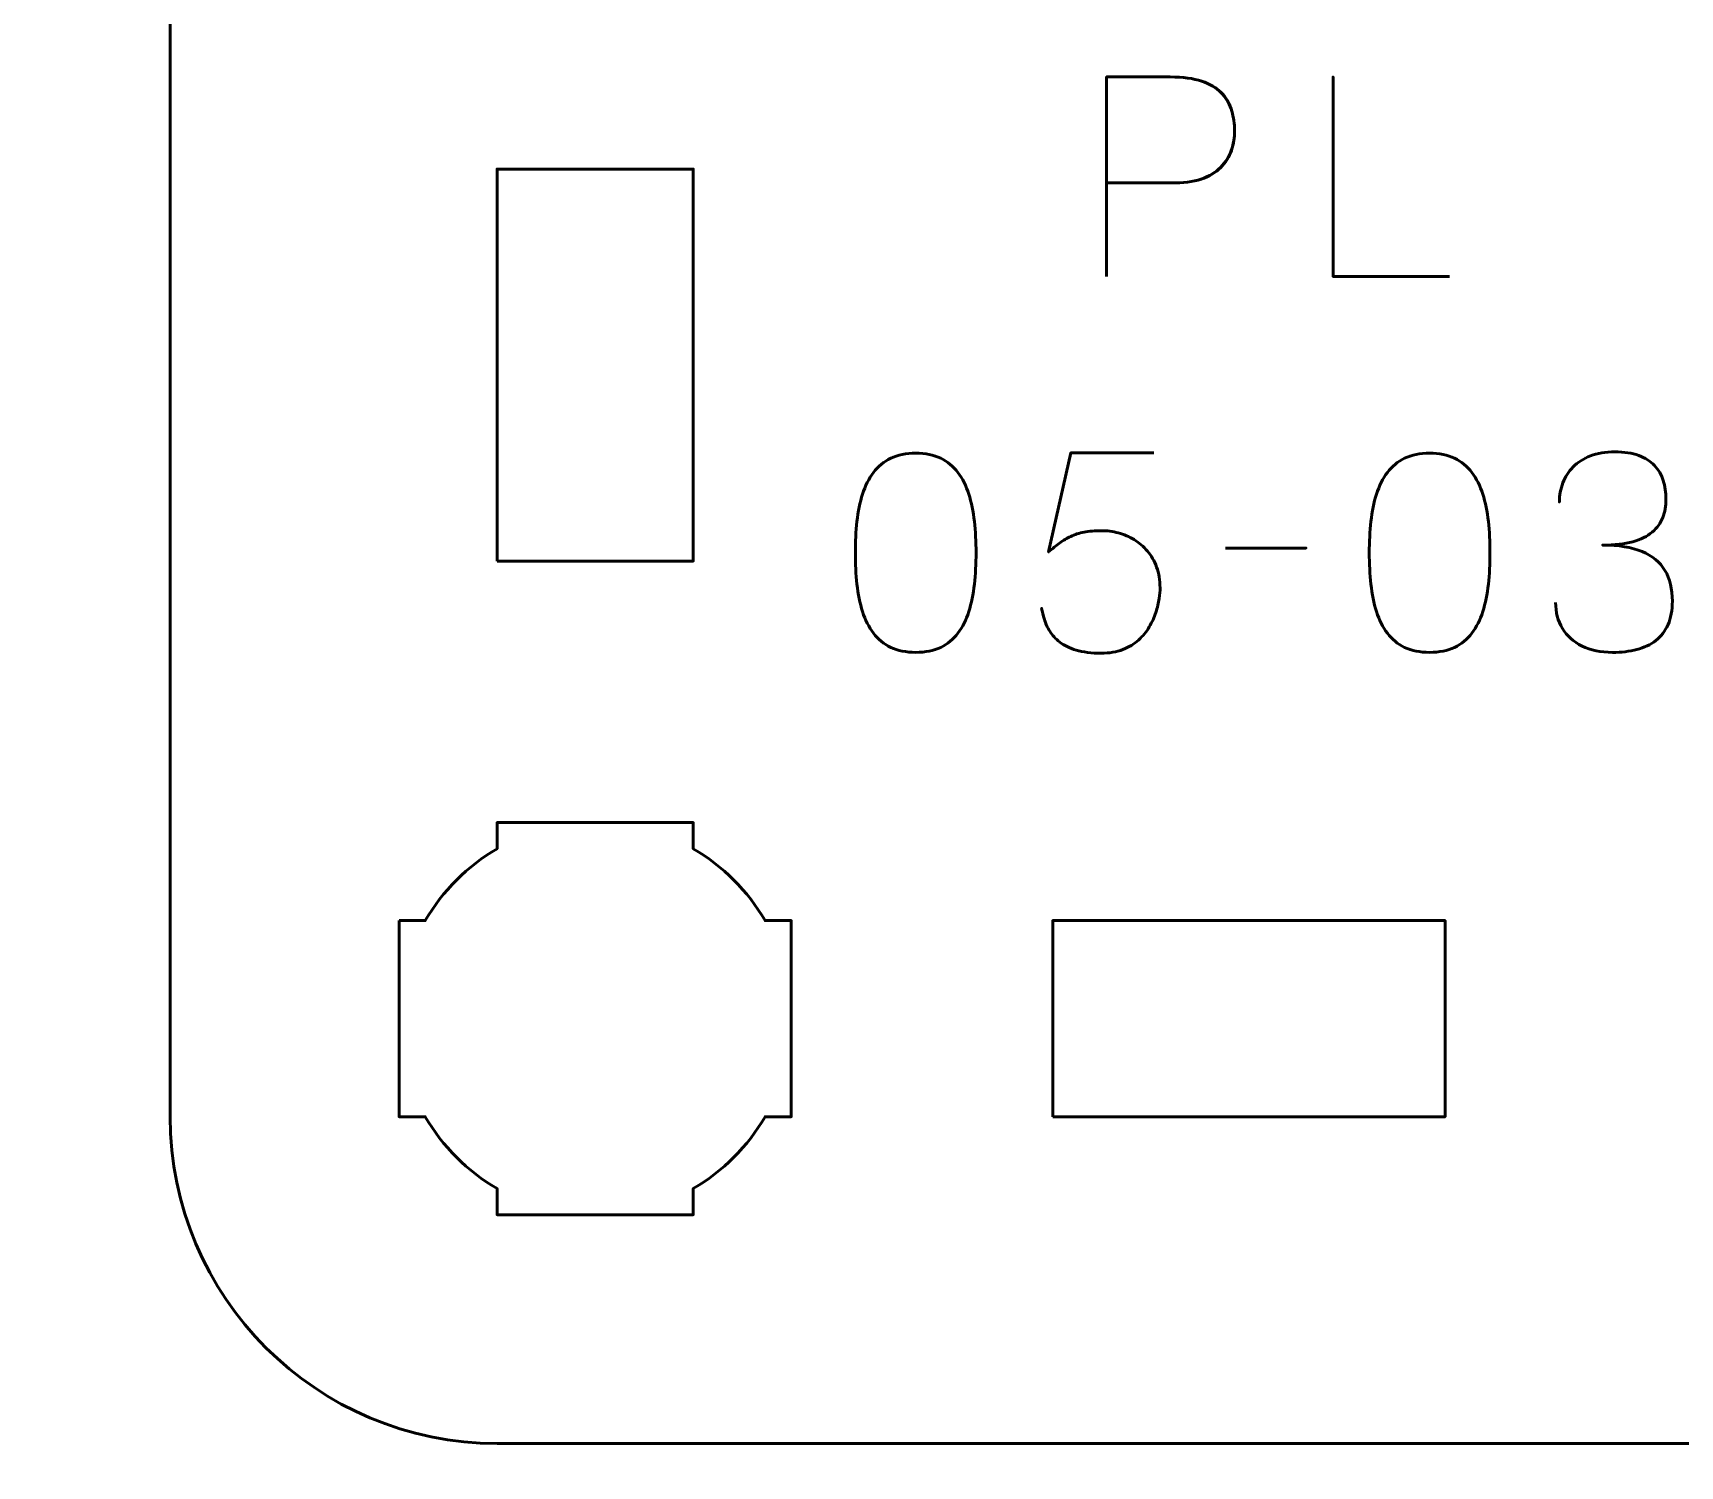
# Model space of a CAD drawing. Header units: centimetres. Extents: x -21 to 0, y -29.7 to 0.
# Drawn here: x -10.56 to -8.041, y -28.435 to -26.242 of the extents above; entities that cross this region are included whole.
import ezdxf

# ---------------------------------------------------------------- set-up
doc = ezdxf.new("R2010")
doc.units = ezdxf.units.CM
doc.header["$MEASUREMENT"] = 0
doc.layers.add('Layer 1', color=7, linetype='Continuous')

msp = doc.modelspace()

# ---------------------------------------------------------------- linework, layer by layer
at = {"layer": 'Layer 1', "lineweight": 53}
for points in [[(-9.85, -27.05003), (-9.55, -27.05003), (-9.55, -26.45003), (-9.85, -26.45003), (-9.85, -27.05003)], [(-9, -27.90003), (-8.4, -27.90003), (-8.4, -27.60003), (-9, -27.60003), (-9, -27.90003)]]:
    msp.add_lwpolyline(points, close=True, dxfattribs=at)
at = {"layer": 'Layer 1', "color": 1, "lineweight": 53}
msp.add_open_spline([(-21.00003, -29.19995), (-21.00003, -29.19995), (-21.00003, -5.29992), (-21.00003, -5.29992), (-21.00003, -5.29992), (-21.00003, -5.21709), (-20.93286, -5.14992), (-20.85003, -5.14992), (-20.85003, -5.14992), (-20.7672, -5.14992), (-20.70003, -5.08275), (-20.70003, -4.99992), (-20.70003, -4.99992), (-20.70003, -4.91709), (-20.7672, -4.84992), (-20.85003, -4.84992), (-20.85003, -4.84992), (-20.93286, -4.84992), (-21.00003, -4.78275), (-21.00003, -4.69992), (-21.00003, -4.69992), (-21.00003, -4.61709), (-20.93286, -4.54992), (-20.85003, -4.54992), (-20.85003, -4.54992), (-20.7672, -4.54992), (-20.70003, -4.48275), (-20.70003, -4.39992), (-20.70003, -4.39992), (-20.70003, -4.31709), (-20.7672, -4.24992), (-20.85003, -4.24992), (-20.85003, -4.24992), (-20.93286, -4.24992), (-21.00003, -4.18275), (-21.00003, -4.09992), (-21.00003, -4.09992), (-21.00003, -4.01709), (-20.93286, -3.94992), (-20.85003, -3.94992), (-20.85003, -3.94992), (-20.7672, -3.94992), (-20.70003, -3.88275), (-20.70003, -3.79992), (-20.70003, -3.79992), (-20.70003, -3.71709), (-20.7672, -3.64992), (-20.85003, -3.64992), (-20.85003, -3.64992), (-20.93286, -3.64992), (-21.00003, -3.58275), (-21.00003, -3.49992), (-21.00003, -3.49992), (-21.00003, -3.41709), (-20.93286, -3.34992), (-20.85003, -3.34992), (-20.85003, -3.34992), (-20.7672, -3.34992), (-20.70003, -3.28275), (-20.70003, -3.19992), (-20.70003, -3.19992), (-20.70003, -3.11709), (-20.7672, -3.04992), (-20.85003, -3.04992), (-20.85003, -3.04992), (-20.93286, -3.04992), (-21.00003, -2.98275), (-21.00003, -2.89992), (-21.00003, -2.89992), (-21.00003, -2.81709), (-20.93286, -2.74992), (-20.85003, -2.74992), (-20.85003, -2.74992), (-20.7672, -2.74992), (-20.70003, -2.68275), (-20.70003, -2.59992), (-20.70003, -2.59992), (-20.70003, -2.51709), (-20.7672, -2.44992), (-20.85003, -2.44992), (-20.85003, -2.44992), (-20.93286, -2.44992), (-21.00003, -2.38275), (-21.00003, -2.29992), (-21.00003, -2.29992), (-21.00003, -2.21709), (-20.93286, -2.14992), (-20.85003, -2.14992), (-20.85003, -2.14992), (-20.7672, -2.14992), (-20.70003, -2.08275), (-20.70003, -1.99992), (-20.70003, -1.99992), (-20.70003, -1.91709), (-20.7672, -1.84992), (-20.85003, -1.84992), (-20.85003, -1.84992), (-20.93286, -1.84992), (-21.00003, -1.78275), (-21.00003, -1.69992), (-21.00003, -1.69992), (-21.00003, -1.61709), (-20.93286, -1.54992), (-20.85003, -1.54992), (-20.85003, -1.54992), (-20.7672, -1.54992), (-20.70003, -1.48275), (-20.70003, -1.39992), (-20.70003, -1.39992), (-20.70003, -1.31709), (-20.7672, -1.24992), (-20.85003, -1.24992), (-20.85003, -1.24992), (-20.93286, -1.24992), (-21.00003, -1.18275), (-21.00003, -1.09992), (-21.00003, -1.09992), (-21.00003, -1.09992), (-21.00003, -0.49992), (-21.00003, -0.49992), (-21.00003, -0.49992), (-21.00003, -0.22295), (-20.77694, 0.00004), (-20.49994, 0.00004), (-20.49994, 0.00004), (-20.49994, 0.00004), (-0.50008, 0.00004), (-0.50008, 0.00004), (-0.50008, 0.00004), (-0.22294, 0.00004), (0.00002, -0.22295), (0.00002, -0.49992), (0.00002, -0.49992), (0.00002, -0.49992), (0.00002, -29.19995), (0.00002, -29.19995), (0.00002, -29.19995), (0.00002, -29.47695), (-0.22294, -29.70004), (-0.50008, -29.70004), (-0.50008, -29.70004), (-0.50008, -29.70004), (-20.49994, -29.70004), (-20.49994, -29.70004), (-20.49994, -29.70004), (-20.77694, -29.70004), (-21.00003, -29.47695), (-21.00003, -29.19995)], degree=3, knots=[0, 0, 0, 0, 0.027027, 0.027027, 0.027027, 0.027027, 0.0540541, 0.0540541, 0.0540541, 0.0540541, 0.0810811, 0.0810811, 0.0810811, 0.0810811, 0.1081081, 0.1081081, 0.1081081, 0.1081081, 0.1351351, 0.1351351, 0.1351351, 0.1351351, 0.1621622, 0.1621622, 0.1621622, 0.1621622, 0.1891892, 0.1891892, 0.1891892, 0.1891892, 0.2162162, 0.2162162, 0.2162162, 0.2162162, 0.2432432, 0.2432432, 0.2432432, 0.2432432, 0.2702703, 0.2702703, 0.2702703, 0.2702703, 0.2972973, 0.2972973, 0.2972973, 0.2972973, 0.3243243, 0.3243243, 0.3243243, 0.3243243, 0.3513514, 0.3513514, 0.3513514, 0.3513514, 0.3783784, 0.3783784, 0.3783784, 0.3783784, 0.4054054, 0.4054054, 0.4054054, 0.4054054, 0.4324324, 0.4324324, 0.4324324, 0.4324324, 0.4594595, 0.4594595, 0.4594595, 0.4594595, 0.4864865, 0.4864865, 0.4864865, 0.4864865, 0.5135135, 0.5135135, 0.5135135, 0.5135135, 0.5405405, 0.5405405, 0.5405405, 0.5405405, 0.5675676, 0.5675676, 0.5675676, 0.5675676, 0.5945946, 0.5945946, 0.5945946, 0.5945946, 0.6216216, 0.6216216, 0.6216216, 0.6216216, 0.6486486, 0.6486486, 0.6486486, 0.6486486, 0.6756757, 0.6756757, 0.6756757, 0.6756757, 0.7027027, 0.7027027, 0.7027027, 0.7027027, 0.7297297, 0.7297297, 0.7297297, 0.7297297, 0.7567568, 0.7567568, 0.7567568, 0.7567568, 0.7837838, 0.7837838, 0.7837838, 0.7837838, 0.8108108, 0.8108108, 0.8108108, 0.8108108, 0.8378378, 0.8378378, 0.8378378, 0.8378378, 0.8648649, 0.8648649, 0.8648649, 0.8648649, 0.8918919, 0.8918919, 0.8918919, 0.8918919, 0.9189189, 0.9189189, 0.9189189, 0.9189189, 0.9459459, 0.9459459, 0.9459459, 0.9459459, 0.972973, 0.972973, 0.972973, 0.972973, 1, 1, 1, 1], dxfattribs=at)
at = {"layer": 'Layer 1', "color": 3, "lineweight": 53}
msp.add_open_spline([(-10.35, -27.90003), (-10.35, -27.90003), (-10.35, -23.60003), (-10.35, -23.60003), (-10.35, -23.60003), (-10.35, -23.32394), (-10.12609, -23.10003), (-9.85, -23.10003), (-9.85, -23.10003), (-9.85, -23.10003), (-1.55, -23.10003), (-1.55, -23.10003), (-1.55, -23.10003), (-1.27391, -23.10003), (-1.05, -23.32394), (-1.05, -23.60003), (-1.05, -23.60003), (-1.05, -23.60003), (-1.05, -27.90003), (-1.05, -27.90003), (-1.05, -27.90003), (-1.05, -28.17612), (-1.27391, -28.40003), (-1.55, -28.40003), (-1.55, -28.40003), (-1.55, -28.40003), (-9.85, -28.40003), (-9.85, -28.40003), (-9.85, -28.40003), (-10.12609, -28.40003), (-10.35, -28.17612), (-10.35, -27.90003)], degree=3, knots=[0, 0, 0, 0, 0.125, 0.125, 0.125, 0.125, 0.25, 0.25, 0.25, 0.25, 0.375, 0.375, 0.375, 0.375, 0.5, 0.5, 0.5, 0.5, 0.625, 0.625, 0.625, 0.625, 0.75, 0.75, 0.75, 0.75, 0.875, 0.875, 0.875, 0.875, 1, 1, 1, 1], dxfattribs=at)
at = {"layer": 'Layer 1', "color": 5, "lineweight": 53}
for points, knots in [([(-8.91762, -26.61435), (-8.91762, -26.61435), (-8.91762, -26.30913), (-8.91762, -26.30913), (-8.91762, -26.30913), (-8.91762, -26.30913), (-8.82025, -26.30913), (-8.82025, -26.30913), (-8.82025, -26.30913), (-8.80078, -26.3092), (-8.78477, -26.31139), (-8.77214, -26.31562), (-8.77214, -26.31562), (-8.75958, -26.31978), (-8.7497, -26.32557), (-8.74257, -26.33291), (-8.74257, -26.33291), (-8.73545, -26.34017), (-8.73037, -26.3485), (-8.72726, -26.35788), (-8.72726, -26.35788), (-8.72423, -26.36727), (-8.72247, -26.37707), (-8.72204, -26.38745), (-8.72204, -26.38745), (-8.72155, -26.39782), (-8.72275, -26.40798), (-8.72557, -26.41785), (-8.72557, -26.41785), (-8.72846, -26.42773), (-8.73333, -26.43669), (-8.74032, -26.44474), (-8.74032, -26.44474), (-8.74723, -26.45278), (-8.75661, -26.4592), (-8.7684, -26.46393), (-8.7684, -26.46393), (-8.78018, -26.46872), (-8.79478, -26.47112), (-8.81221, -26.47126), (-8.81221, -26.47126), (-8.81221, -26.47126), (-8.91762, -26.47126), (-8.91762, -26.47126), (-8.91762, -26.47126), (-8.91762, -26.47126), (-8.81221, -26.47126), (-8.81221, -26.47126), (-8.81221, -26.47126), (-8.79514, -26.47112), (-8.78067, -26.46872), (-8.76896, -26.46393), (-8.76896, -26.46393), (-8.75718, -26.4592), (-8.74779, -26.45278), (-8.74074, -26.44474), (-8.74074, -26.44474), (-8.73375, -26.43669), (-8.72874, -26.42773), (-8.72578, -26.41785), (-8.72578, -26.41785), (-8.72282, -26.40798), (-8.72155, -26.39782), (-8.72204, -26.38745), (-8.72204, -26.38745), (-8.72247, -26.37707), (-8.72423, -26.36727), (-8.7274, -26.35788), (-8.7274, -26.35788), (-8.73051, -26.3485), (-8.73573, -26.34017), (-8.74286, -26.33291), (-8.74286, -26.33291), (-8.75005, -26.32557), (-8.75993, -26.31978), (-8.77249, -26.31562), (-8.77249, -26.31562), (-8.78512, -26.31139), (-8.80099, -26.3092), (-8.82025, -26.30913), (-8.82025, -26.30913), (-8.82025, -26.30913), (-8.91762, -26.30913), (-8.91762, -26.30913), (-8.91762, -26.30913), (-8.91762, -26.30913), (-8.91762, -26.61435), (-8.91762, -26.61435)], [0, 0, 0, 0, 0.0454545, 0.0454545, 0.0454545, 0.0454545, 0.0909091, 0.0909091, 0.0909091, 0.0909091, 0.1363636, 0.1363636, 0.1363636, 0.1363636, 0.1818182, 0.1818182, 0.1818182, 0.1818182, 0.2272727, 0.2272727, 0.2272727, 0.2272727, 0.2727273, 0.2727273, 0.2727273, 0.2727273, 0.3181818, 0.3181818, 0.3181818, 0.3181818, 0.3636364, 0.3636364, 0.3636364, 0.3636364, 0.4090909, 0.4090909, 0.4090909, 0.4090909, 0.4545455, 0.4545455, 0.4545455, 0.4545455, 0.5, 0.5, 0.5, 0.5, 0.5454545, 0.5454545, 0.5454545, 0.5454545, 0.5909091, 0.5909091, 0.5909091, 0.5909091, 0.6363636, 0.6363636, 0.6363636, 0.6363636, 0.6818182, 0.6818182, 0.6818182, 0.6818182, 0.7272727, 0.7272727, 0.7272727, 0.7272727, 0.7727273, 0.7727273, 0.7727273, 0.7727273, 0.8181818, 0.8181818, 0.8181818, 0.8181818, 0.8636364, 0.8636364, 0.8636364, 0.8636364, 0.9090909, 0.9090909, 0.9090909, 0.9090909, 0.9545455, 0.9545455, 0.9545455, 0.9545455, 1, 1, 1, 1]), ([(-8.39312, -26.61435), (-8.39312, -26.61435), (-8.57134, -26.61435), (-8.57134, -26.61435), (-8.57134, -26.61435), (-8.57134, -26.61435), (-8.57134, -26.30913), (-8.57134, -26.30913), (-8.57134, -26.30913), (-8.57134, -26.30913), (-8.57134, -26.61435), (-8.57134, -26.61435), (-8.57134, -26.61435), (-8.57134, -26.61435), (-8.39312, -26.61435), (-8.39312, -26.61435)], [0, 0, 0, 0, 0.25, 0.25, 0.25, 0.25, 0.5, 0.5, 0.5, 0.5, 0.75, 0.75, 0.75, 0.75, 1, 1, 1, 1]), ([(-9.20972, -27.18966), (-9.19491, -27.18959), (-9.18214, -27.18698), (-9.17148, -27.1819), (-9.17148, -27.1819), (-9.1609, -27.17682), (-9.15208, -27.16955), (-9.14503, -27.16031), (-9.14503, -27.16031), (-9.13804, -27.151), (-9.13254, -27.13999), (-9.12845, -27.12729), (-9.12845, -27.12729), (-9.12442, -27.11459), (-9.12153, -27.10069), (-9.11991, -27.08545), (-9.11991, -27.08545), (-9.11821, -27.07021), (-9.11737, -27.05419), (-9.11744, -27.03726), (-9.11744, -27.03726), (-9.11737, -27.0204), (-9.11821, -27.00438), (-9.11991, -26.98921), (-9.11991, -26.98921), (-9.12153, -26.97404), (-9.12442, -26.96007), (-9.12845, -26.94737), (-9.12845, -26.94737), (-9.13254, -26.93474), (-9.13804, -26.92374), (-9.14503, -26.91435), (-9.14503, -26.91435), (-9.15208, -26.90504), (-9.1609, -26.89777), (-9.17148, -26.89269), (-9.17148, -26.89269), (-9.18214, -26.88754), (-9.19491, -26.88493), (-9.20972, -26.88486), (-9.20972, -26.88486), (-9.22454, -26.88493), (-9.23731, -26.88754), (-9.24797, -26.89269), (-9.24797, -26.89269), (-9.25855, -26.89777), (-9.26737, -26.90504), (-9.27442, -26.91435), (-9.27442, -26.91435), (-9.28141, -26.92374), (-9.28691, -26.93474), (-9.291, -26.94737), (-9.291, -26.94737), (-9.29503, -26.96007), (-9.29792, -26.97404), (-9.29954, -26.98921), (-9.29954, -26.98921), (-9.30123, -27.00438), (-9.30208, -27.0204), (-9.30201, -27.03726), (-9.30201, -27.03726), (-9.30208, -27.05419), (-9.30123, -27.07021), (-9.29954, -27.08545), (-9.29954, -27.08545), (-9.29792, -27.10069), (-9.29503, -27.11459), (-9.291, -27.12729), (-9.291, -27.12729), (-9.28691, -27.13999), (-9.28141, -27.151), (-9.27442, -27.16031), (-9.27442, -27.16031), (-9.26737, -27.16955), (-9.25855, -27.17682), (-9.24797, -27.1819), (-9.24797, -27.1819), (-9.23731, -27.18698), (-9.22454, -27.18959), (-9.20972, -27.18966)], [0, 0, 0, 0, 0.05, 0.05, 0.05, 0.05, 0.1, 0.1, 0.1, 0.1, 0.15, 0.15, 0.15, 0.15, 0.2, 0.2, 0.2, 0.2, 0.25, 0.25, 0.25, 0.25, 0.3, 0.3, 0.3, 0.3, 0.35, 0.35, 0.35, 0.35, 0.4, 0.4, 0.4, 0.4, 0.45, 0.45, 0.45, 0.45, 0.5, 0.5, 0.5, 0.5, 0.55, 0.55, 0.55, 0.55, 0.6, 0.6, 0.6, 0.6, 0.65, 0.65, 0.65, 0.65, 0.7, 0.7, 0.7, 0.7, 0.75, 0.75, 0.75, 0.75, 0.8, 0.8, 0.8, 0.8, 0.85, 0.85, 0.85, 0.85, 0.9, 0.9, 0.9, 0.9, 0.95, 0.95, 0.95, 0.95, 1, 1, 1, 1]), ([(-9.20972, -27.18966), (-9.19491, -27.18959), (-9.18214, -27.18698), (-9.17148, -27.1819), (-9.17148, -27.1819), (-9.1609, -27.17682), (-9.15208, -27.16955), (-9.14503, -27.16031), (-9.14503, -27.16031), (-9.13804, -27.151), (-9.13254, -27.13999), (-9.12845, -27.12729), (-9.12845, -27.12729), (-9.12442, -27.11459), (-9.12153, -27.10069), (-9.11991, -27.08545), (-9.11991, -27.08545), (-9.11821, -27.07021), (-9.11737, -27.05419), (-9.11744, -27.03726), (-9.11744, -27.03726), (-9.11737, -27.0204), (-9.11821, -27.00438), (-9.11991, -26.98921), (-9.11991, -26.98921), (-9.12153, -26.97404), (-9.12442, -26.96007), (-9.12845, -26.94737), (-9.12845, -26.94737), (-9.13254, -26.93474), (-9.13804, -26.92374), (-9.14503, -26.91435), (-9.14503, -26.91435), (-9.15208, -26.90504), (-9.1609, -26.89777), (-9.17148, -26.89269), (-9.17148, -26.89269), (-9.18214, -26.88754), (-9.19491, -26.88493), (-9.20972, -26.88486), (-9.20972, -26.88486), (-9.22454, -26.88493), (-9.23731, -26.88754), (-9.24797, -26.89269), (-9.24797, -26.89269), (-9.25855, -26.89777), (-9.26737, -26.90504), (-9.27442, -26.91435), (-9.27442, -26.91435), (-9.28141, -26.92374), (-9.28691, -26.93474), (-9.291, -26.94737), (-9.291, -26.94737), (-9.29503, -26.96007), (-9.29792, -26.97404), (-9.29954, -26.98921), (-9.29954, -26.98921), (-9.30123, -27.00438), (-9.30208, -27.0204), (-9.30201, -27.03726), (-9.30201, -27.03726), (-9.30208, -27.05419), (-9.30123, -27.07021), (-9.29954, -27.08545), (-9.29954, -27.08545), (-9.29792, -27.10069), (-9.29503, -27.11459), (-9.291, -27.12729), (-9.291, -27.12729), (-9.28691, -27.13999), (-9.28141, -27.151), (-9.27442, -27.16031), (-9.27442, -27.16031), (-9.26737, -27.16955), (-9.25855, -27.17682), (-9.24797, -27.1819), (-9.24797, -27.1819), (-9.23731, -27.18698), (-9.22454, -27.18959), (-9.20972, -27.18966)], [0, 0, 0, 0, 0.05, 0.05, 0.05, 0.05, 0.1, 0.1, 0.1, 0.1, 0.15, 0.15, 0.15, 0.15, 0.2, 0.2, 0.2, 0.2, 0.25, 0.25, 0.25, 0.25, 0.3, 0.3, 0.3, 0.3, 0.35, 0.35, 0.35, 0.35, 0.4, 0.4, 0.4, 0.4, 0.45, 0.45, 0.45, 0.45, 0.5, 0.5, 0.5, 0.5, 0.55, 0.55, 0.55, 0.55, 0.6, 0.6, 0.6, 0.6, 0.65, 0.65, 0.65, 0.65, 0.7, 0.7, 0.7, 0.7, 0.75, 0.75, 0.75, 0.75, 0.8, 0.8, 0.8, 0.8, 0.85, 0.85, 0.85, 0.85, 0.9, 0.9, 0.9, 0.9, 0.95, 0.95, 0.95, 0.95, 1, 1, 1, 1]), ([(-8.84566, -26.88444), (-8.84566, -26.88444), (-8.97266, -26.88444), (-8.97266, -26.88444), (-8.97266, -26.88444), (-8.97266, -26.88444), (-9.00653, -27.03599), (-9.00653, -27.03599), (-9.00653, -27.03599), (-9.0006, -27.03091), (-8.99496, -27.02633), (-8.98952, -27.0223), (-8.98952, -27.0223), (-8.98416, -27.01828), (-8.97852, -27.0149), (-8.97252, -27.01207), (-8.97252, -27.01207), (-8.96659, -27.00925), (-8.95982, -27.00713), (-8.9522, -27.00565), (-8.9522, -27.00565), (-8.94465, -27.00417), (-8.93562, -27.00339), (-8.92525, -27.00339), (-8.92525, -27.00339), (-8.91678, -27.00339), (-8.90831, -27.00452), (-8.89985, -27.00685), (-8.89985, -27.00685), (-8.89138, -27.00911), (-8.88334, -27.01257), (-8.87572, -27.01715), (-8.87572, -27.01715), (-8.86803, -27.02181), (-8.86125, -27.0276), (-8.85533, -27.03458), (-8.85533, -27.03458), (-8.84933, -27.04157), (-8.8446, -27.04975), (-8.84122, -27.05913), (-8.84122, -27.05913), (-8.83776, -27.06852), (-8.836, -27.07917), (-8.83593, -27.09102), (-8.83593, -27.09102), (-8.83585, -27.0954), (-8.83635, -27.1009), (-8.83734, -27.10739), (-8.83734, -27.10739), (-8.83825, -27.11388), (-8.83995, -27.12094), (-8.84235, -27.12842), (-8.84235, -27.12842), (-8.84474, -27.1359), (-8.84813, -27.14331), (-8.85243, -27.15064), (-8.85243, -27.15064), (-8.85674, -27.15798), (-8.86224, -27.16468), (-8.86887, -27.17075), (-8.86887, -27.17075), (-8.87551, -27.17682), (-8.88355, -27.18169), (-8.89293, -27.18536), (-8.89293, -27.18536), (-8.90239, -27.18895), (-8.91347, -27.19086), (-8.92609, -27.19093), (-8.92609, -27.19093), (-8.94119, -27.19086), (-8.95389, -27.18924), (-8.96419, -27.1862), (-8.96419, -27.1862), (-8.9745, -27.1831), (-8.98289, -27.17908), (-8.98938, -27.174), (-8.98938, -27.174), (-8.99594, -27.16892), (-9.00102, -27.16334), (-9.00469, -27.15728), (-9.00469, -27.15728), (-9.00836, -27.15121), (-9.01111, -27.14514), (-9.01295, -27.13907), (-9.01295, -27.13907), (-9.01478, -27.133), (-9.01619, -27.12743), (-9.01711, -27.12235), (-9.01711, -27.12235), (-9.01619, -27.12743), (-9.01478, -27.133), (-9.01295, -27.13907), (-9.01295, -27.13907), (-9.01111, -27.14514), (-9.00836, -27.15121), (-9.00469, -27.15728), (-9.00469, -27.15728), (-9.00102, -27.16334), (-8.99594, -27.16892), (-8.98938, -27.174), (-8.98938, -27.174), (-8.98289, -27.17908), (-8.9745, -27.1831), (-8.96419, -27.1862), (-8.96419, -27.1862), (-8.95389, -27.18924), (-8.94119, -27.19086), (-8.92609, -27.19093), (-8.92609, -27.19093), (-8.91347, -27.19086), (-8.90239, -27.18895), (-8.89293, -27.18536), (-8.89293, -27.18536), (-8.88355, -27.18169), (-8.87551, -27.17682), (-8.86887, -27.17075), (-8.86887, -27.17075), (-8.86224, -27.16468), (-8.85674, -27.15798), (-8.85243, -27.15064), (-8.85243, -27.15064), (-8.84813, -27.14331), (-8.84474, -27.1359), (-8.84235, -27.12842), (-8.84235, -27.12842), (-8.83995, -27.12094), (-8.83825, -27.11388), (-8.83734, -27.10739), (-8.83734, -27.10739), (-8.83635, -27.1009), (-8.83585, -27.0954), (-8.83593, -27.09102), (-8.83593, -27.09102), (-8.836, -27.07917), (-8.83776, -27.06852), (-8.84122, -27.05913), (-8.84122, -27.05913), (-8.8446, -27.04975), (-8.84933, -27.04157), (-8.85533, -27.03458), (-8.85533, -27.03458), (-8.86125, -27.0276), (-8.86803, -27.02181), (-8.87572, -27.01715), (-8.87572, -27.01715), (-8.88334, -27.01257), (-8.89138, -27.00911), (-8.89985, -27.00685), (-8.89985, -27.00685), (-8.90831, -27.00452), (-8.91678, -27.00339), (-8.92525, -27.00339), (-8.92525, -27.00339), (-8.93562, -27.00339), (-8.94465, -27.00417), (-8.9522, -27.00565), (-8.9522, -27.00565), (-8.95982, -27.00713), (-8.96659, -27.00925), (-8.97252, -27.01207), (-8.97252, -27.01207), (-8.97852, -27.0149), (-8.98416, -27.01828), (-8.98952, -27.0223), (-8.98952, -27.0223), (-8.99496, -27.02633), (-9.0006, -27.03091), (-9.00653, -27.03599), (-9.00653, -27.03599), (-9.00653, -27.03599), (-8.97266, -26.88444), (-8.97266, -26.88444), (-8.97266, -26.88444), (-8.97266, -26.88444), (-8.84566, -26.88444), (-8.84566, -26.88444)], [0, 0, 0, 0, 0.0227273, 0.0227273, 0.0227273, 0.0227273, 0.0454545, 0.0454545, 0.0454545, 0.0454545, 0.0681818, 0.0681818, 0.0681818, 0.0681818, 0.0909091, 0.0909091, 0.0909091, 0.0909091, 0.1136364, 0.1136364, 0.1136364, 0.1136364, 0.1363636, 0.1363636, 0.1363636, 0.1363636, 0.1590909, 0.1590909, 0.1590909, 0.1590909, 0.1818182, 0.1818182, 0.1818182, 0.1818182, 0.2045455, 0.2045455, 0.2045455, 0.2045455, 0.2272727, 0.2272727, 0.2272727, 0.2272727, 0.25, 0.25, 0.25, 0.25, 0.2727273, 0.2727273, 0.2727273, 0.2727273, 0.2954545, 0.2954545, 0.2954545, 0.2954545, 0.3181818, 0.3181818, 0.3181818, 0.3181818, 0.3409091, 0.3409091, 0.3409091, 0.3409091, 0.3636364, 0.3636364, 0.3636364, 0.3636364, 0.3863636, 0.3863636, 0.3863636, 0.3863636, 0.4090909, 0.4090909, 0.4090909, 0.4090909, 0.4318182, 0.4318182, 0.4318182, 0.4318182, 0.4545455, 0.4545455, 0.4545455, 0.4545455, 0.4772727, 0.4772727, 0.4772727, 0.4772727, 0.5, 0.5, 0.5, 0.5, 0.5227273, 0.5227273, 0.5227273, 0.5227273, 0.5454545, 0.5454545, 0.5454545, 0.5454545, 0.5681818, 0.5681818, 0.5681818, 0.5681818, 0.5909091, 0.5909091, 0.5909091, 0.5909091, 0.6136364, 0.6136364, 0.6136364, 0.6136364, 0.6363636, 0.6363636, 0.6363636, 0.6363636, 0.6590909, 0.6590909, 0.6590909, 0.6590909, 0.6818182, 0.6818182, 0.6818182, 0.6818182, 0.7045455, 0.7045455, 0.7045455, 0.7045455, 0.7272727, 0.7272727, 0.7272727, 0.7272727, 0.75, 0.75, 0.75, 0.75, 0.7727273, 0.7727273, 0.7727273, 0.7727273, 0.7954545, 0.7954545, 0.7954545, 0.7954545, 0.8181818, 0.8181818, 0.8181818, 0.8181818, 0.8409091, 0.8409091, 0.8409091, 0.8409091, 0.8636364, 0.8636364, 0.8636364, 0.8636364, 0.8863636, 0.8863636, 0.8863636, 0.8863636, 0.9090909, 0.9090909, 0.9090909, 0.9090909, 0.9318182, 0.9318182, 0.9318182, 0.9318182, 0.9545455, 0.9545455, 0.9545455, 0.9545455, 0.9772727, 0.9772727, 0.9772727, 0.9772727, 1, 1, 1, 1]), ([(-8.4236, -27.18966), (-8.40879, -27.18959), (-8.39602, -27.18698), (-8.38536, -27.1819), (-8.38536, -27.1819), (-8.37478, -27.17682), (-8.36596, -27.16955), (-8.35891, -27.16031), (-8.35891, -27.16031), (-8.35192, -27.151), (-8.34642, -27.13999), (-8.34233, -27.12729), (-8.34233, -27.12729), (-8.3383, -27.11459), (-8.33541, -27.10069), (-8.33379, -27.08545), (-8.33379, -27.08545), (-8.33209, -27.07021), (-8.33125, -27.05419), (-8.33132, -27.03726), (-8.33132, -27.03726), (-8.33125, -27.0204), (-8.33209, -27.00438), (-8.33379, -26.98921), (-8.33379, -26.98921), (-8.33541, -26.97404), (-8.3383, -26.96007), (-8.34233, -26.94737), (-8.34233, -26.94737), (-8.34642, -26.93474), (-8.35192, -26.92374), (-8.35891, -26.91435), (-8.35891, -26.91435), (-8.36596, -26.90504), (-8.37478, -26.89777), (-8.38536, -26.89269), (-8.38536, -26.89269), (-8.39602, -26.88754), (-8.40879, -26.88493), (-8.4236, -26.88486), (-8.4236, -26.88486), (-8.43842, -26.88493), (-8.45119, -26.88754), (-8.46185, -26.89269), (-8.46185, -26.89269), (-8.47243, -26.89777), (-8.48125, -26.90504), (-8.4883, -26.91435), (-8.4883, -26.91435), (-8.49529, -26.92374), (-8.50079, -26.93474), (-8.50488, -26.94737), (-8.50488, -26.94737), (-8.50891, -26.96007), (-8.5118, -26.97404), (-8.51342, -26.98921), (-8.51342, -26.98921), (-8.51511, -27.00438), (-8.51596, -27.0204), (-8.51589, -27.03726), (-8.51589, -27.03726), (-8.51596, -27.05419), (-8.51511, -27.07021), (-8.51342, -27.08545), (-8.51342, -27.08545), (-8.5118, -27.10069), (-8.50891, -27.11459), (-8.50488, -27.12729), (-8.50488, -27.12729), (-8.50079, -27.13999), (-8.49529, -27.151), (-8.4883, -27.16031), (-8.4883, -27.16031), (-8.48125, -27.16955), (-8.47243, -27.17682), (-8.46185, -27.1819), (-8.46185, -27.1819), (-8.45119, -27.18698), (-8.43842, -27.18959), (-8.4236, -27.18966)], [0, 0, 0, 0, 0.05, 0.05, 0.05, 0.05, 0.1, 0.1, 0.1, 0.1, 0.15, 0.15, 0.15, 0.15, 0.2, 0.2, 0.2, 0.2, 0.25, 0.25, 0.25, 0.25, 0.3, 0.3, 0.3, 0.3, 0.35, 0.35, 0.35, 0.35, 0.4, 0.4, 0.4, 0.4, 0.45, 0.45, 0.45, 0.45, 0.5, 0.5, 0.5, 0.5, 0.55, 0.55, 0.55, 0.55, 0.6, 0.6, 0.6, 0.6, 0.65, 0.65, 0.65, 0.65, 0.7, 0.7, 0.7, 0.7, 0.75, 0.75, 0.75, 0.75, 0.8, 0.8, 0.8, 0.8, 0.85, 0.85, 0.85, 0.85, 0.9, 0.9, 0.9, 0.9, 0.95, 0.95, 0.95, 0.95, 1, 1, 1, 1]), ([(-8.4236, -27.18966), (-8.40879, -27.18959), (-8.39602, -27.18698), (-8.38536, -27.1819), (-8.38536, -27.1819), (-8.37478, -27.17682), (-8.36596, -27.16955), (-8.35891, -27.16031), (-8.35891, -27.16031), (-8.35192, -27.151), (-8.34642, -27.13999), (-8.34233, -27.12729), (-8.34233, -27.12729), (-8.3383, -27.11459), (-8.33541, -27.10069), (-8.33379, -27.08545), (-8.33379, -27.08545), (-8.33209, -27.07021), (-8.33125, -27.05419), (-8.33132, -27.03726), (-8.33132, -27.03726), (-8.33125, -27.0204), (-8.33209, -27.00438), (-8.33379, -26.98921), (-8.33379, -26.98921), (-8.33541, -26.97404), (-8.3383, -26.96007), (-8.34233, -26.94737), (-8.34233, -26.94737), (-8.34642, -26.93474), (-8.35192, -26.92374), (-8.35891, -26.91435), (-8.35891, -26.91435), (-8.36596, -26.90504), (-8.37478, -26.89777), (-8.38536, -26.89269), (-8.38536, -26.89269), (-8.39602, -26.88754), (-8.40879, -26.88493), (-8.4236, -26.88486), (-8.4236, -26.88486), (-8.43842, -26.88493), (-8.45119, -26.88754), (-8.46185, -26.89269), (-8.46185, -26.89269), (-8.47243, -26.89777), (-8.48125, -26.90504), (-8.4883, -26.91435), (-8.4883, -26.91435), (-8.49529, -26.92374), (-8.50079, -26.93474), (-8.50488, -26.94737), (-8.50488, -26.94737), (-8.50891, -26.96007), (-8.5118, -26.97404), (-8.51342, -26.98921), (-8.51342, -26.98921), (-8.51511, -27.00438), (-8.51596, -27.0204), (-8.51589, -27.03726), (-8.51589, -27.03726), (-8.51596, -27.05419), (-8.51511, -27.07021), (-8.51342, -27.08545), (-8.51342, -27.08545), (-8.5118, -27.10069), (-8.50891, -27.11459), (-8.50488, -27.12729), (-8.50488, -27.12729), (-8.50079, -27.13999), (-8.49529, -27.151), (-8.4883, -27.16031), (-8.4883, -27.16031), (-8.48125, -27.16955), (-8.47243, -27.17682), (-8.46185, -27.1819), (-8.46185, -27.1819), (-8.45119, -27.18698), (-8.43842, -27.18959), (-8.4236, -27.18966)], [0, 0, 0, 0, 0.05, 0.05, 0.05, 0.05, 0.1, 0.1, 0.1, 0.1, 0.15, 0.15, 0.15, 0.15, 0.2, 0.2, 0.2, 0.2, 0.25, 0.25, 0.25, 0.25, 0.3, 0.3, 0.3, 0.3, 0.35, 0.35, 0.35, 0.35, 0.4, 0.4, 0.4, 0.4, 0.45, 0.45, 0.45, 0.45, 0.5, 0.5, 0.5, 0.5, 0.55, 0.55, 0.55, 0.55, 0.6, 0.6, 0.6, 0.6, 0.65, 0.65, 0.65, 0.65, 0.7, 0.7, 0.7, 0.7, 0.75, 0.75, 0.75, 0.75, 0.8, 0.8, 0.8, 0.8, 0.85, 0.85, 0.85, 0.85, 0.9, 0.9, 0.9, 0.9, 0.95, 0.95, 0.95, 0.95, 1, 1, 1, 1]), ([(-8.23099, -27.11304), (-8.23092, -27.12828), (-8.22739, -27.14154), (-8.22041, -27.15304), (-8.22041, -27.15304), (-8.21342, -27.16447), (-8.20347, -27.17343), (-8.19049, -27.17985), (-8.19049, -27.17985), (-8.17751, -27.18627), (-8.16192, -27.18952), (-8.14378, -27.18966), (-8.14378, -27.18966), (-8.13017, -27.18966), (-8.11782, -27.18825), (-8.1066, -27.18529), (-8.1066, -27.18529), (-8.09545, -27.18232), (-8.08586, -27.17774), (-8.07774, -27.17146), (-8.07774, -27.17146), (-8.06963, -27.16518), (-8.06342, -27.15706), (-8.05898, -27.14719), (-8.05898, -27.14719), (-8.0546, -27.13724), (-8.05242, -27.12531), (-8.05235, -27.11134), (-8.05235, -27.11134), (-8.05227, -27.09272), (-8.05608, -27.07698), (-8.06363, -27.06421), (-8.06363, -27.06421), (-8.07118, -27.05144), (-8.0829, -27.04185), (-8.09863, -27.03529), (-8.09863, -27.03529), (-8.11436, -27.02872), (-8.13454, -27.02541), (-8.15902, -27.02541), (-8.15902, -27.02541), (-8.14075, -27.02548), (-8.12544, -27.02379), (-8.11295, -27.02033), (-8.11295, -27.02033), (-8.10053, -27.01687), (-8.09059, -27.012), (-8.08311, -27.00565), (-8.08311, -27.00565), (-8.07563, -26.99937), (-8.0702, -26.99189), (-8.06695, -26.98329), (-8.06695, -26.98329), (-8.06363, -26.97475), (-8.06201, -26.96537), (-8.06208, -26.95514), (-8.06208, -26.95514), (-8.06201, -26.9449), (-8.06342, -26.93545), (-8.06624, -26.9267), (-8.06624, -26.9267), (-8.069, -26.91795), (-8.07351, -26.91026), (-8.07965, -26.9037), (-8.07965, -26.9037), (-8.08579, -26.89714), (-8.0939, -26.89199), (-8.10385, -26.88832), (-8.10385, -26.88832), (-8.11387, -26.88465), (-8.12608, -26.88282), (-8.1404, -26.88275), (-8.1404, -26.88275), (-8.15465, -26.88282), (-8.16714, -26.88493), (-8.17772, -26.88903), (-8.17772, -26.88903), (-8.18838, -26.89312), (-8.19712, -26.89869), (-8.20418, -26.90582), (-8.20418, -26.90582), (-8.21116, -26.91294), (-8.21639, -26.92106), (-8.21984, -26.93023), (-8.21984, -26.93023), (-8.22337, -26.9394), (-8.22506, -26.94914), (-8.22506, -26.95937), (-8.22506, -26.95937), (-8.22506, -26.94914), (-8.22337, -26.9394), (-8.21984, -26.93023), (-8.21984, -26.93023), (-8.21639, -26.92106), (-8.21116, -26.91294), (-8.20418, -26.90582), (-8.20418, -26.90582), (-8.19712, -26.89869), (-8.18838, -26.89312), (-8.17772, -26.88903), (-8.17772, -26.88903), (-8.16714, -26.88493), (-8.15465, -26.88282), (-8.1404, -26.88275), (-8.1404, -26.88275), (-8.12608, -26.88282), (-8.11387, -26.88465), (-8.10385, -26.88832), (-8.10385, -26.88832), (-8.0939, -26.89199), (-8.08579, -26.89714), (-8.07965, -26.9037), (-8.07965, -26.9037), (-8.07351, -26.91026), (-8.069, -26.91795), (-8.06624, -26.9267), (-8.06624, -26.9267), (-8.06342, -26.93545), (-8.06201, -26.9449), (-8.06208, -26.95514), (-8.06208, -26.95514), (-8.06201, -26.96537), (-8.06363, -26.97475), (-8.06695, -26.98329), (-8.06695, -26.98329), (-8.0702, -26.99189), (-8.07563, -26.99937), (-8.08311, -27.00565), (-8.08311, -27.00565), (-8.09059, -27.012), (-8.10053, -27.01687), (-8.11295, -27.02033), (-8.11295, -27.02033), (-8.12544, -27.02379), (-8.14075, -27.02548), (-8.15902, -27.02541), (-8.15902, -27.02541), (-8.13454, -27.02541), (-8.11436, -27.02872), (-8.09863, -27.03529), (-8.09863, -27.03529), (-8.0829, -27.04185), (-8.07118, -27.05144), (-8.06363, -27.06421), (-8.06363, -27.06421), (-8.05608, -27.07698), (-8.05227, -27.09272), (-8.05235, -27.11134), (-8.05235, -27.11134), (-8.05242, -27.12531), (-8.0546, -27.13724), (-8.05898, -27.14719), (-8.05898, -27.14719), (-8.06342, -27.15706), (-8.06963, -27.16518), (-8.07774, -27.17146), (-8.07774, -27.17146), (-8.08586, -27.17774), (-8.09545, -27.18232), (-8.1066, -27.18529), (-8.1066, -27.18529), (-8.11782, -27.18825), (-8.13017, -27.18966), (-8.14378, -27.18966), (-8.14378, -27.18966), (-8.16192, -27.18952), (-8.17751, -27.18627), (-8.19049, -27.17985), (-8.19049, -27.17985), (-8.20347, -27.17343), (-8.21342, -27.16447), (-8.22041, -27.15304), (-8.22041, -27.15304), (-8.22739, -27.14154), (-8.23092, -27.12828), (-8.23099, -27.11304)], [0, 0, 0, 0, 0.0227273, 0.0227273, 0.0227273, 0.0227273, 0.0454545, 0.0454545, 0.0454545, 0.0454545, 0.0681818, 0.0681818, 0.0681818, 0.0681818, 0.0909091, 0.0909091, 0.0909091, 0.0909091, 0.1136364, 0.1136364, 0.1136364, 0.1136364, 0.1363636, 0.1363636, 0.1363636, 0.1363636, 0.1590909, 0.1590909, 0.1590909, 0.1590909, 0.1818182, 0.1818182, 0.1818182, 0.1818182, 0.2045455, 0.2045455, 0.2045455, 0.2045455, 0.2272727, 0.2272727, 0.2272727, 0.2272727, 0.25, 0.25, 0.25, 0.25, 0.2727273, 0.2727273, 0.2727273, 0.2727273, 0.2954545, 0.2954545, 0.2954545, 0.2954545, 0.3181818, 0.3181818, 0.3181818, 0.3181818, 0.3409091, 0.3409091, 0.3409091, 0.3409091, 0.3636364, 0.3636364, 0.3636364, 0.3636364, 0.3863636, 0.3863636, 0.3863636, 0.3863636, 0.4090909, 0.4090909, 0.4090909, 0.4090909, 0.4318182, 0.4318182, 0.4318182, 0.4318182, 0.4545455, 0.4545455, 0.4545455, 0.4545455, 0.4772727, 0.4772727, 0.4772727, 0.4772727, 0.5, 0.5, 0.5, 0.5, 0.5227273, 0.5227273, 0.5227273, 0.5227273, 0.5454545, 0.5454545, 0.5454545, 0.5454545, 0.5681818, 0.5681818, 0.5681818, 0.5681818, 0.5909091, 0.5909091, 0.5909091, 0.5909091, 0.6136364, 0.6136364, 0.6136364, 0.6136364, 0.6363636, 0.6363636, 0.6363636, 0.6363636, 0.6590909, 0.6590909, 0.6590909, 0.6590909, 0.6818182, 0.6818182, 0.6818182, 0.6818182, 0.7045455, 0.7045455, 0.7045455, 0.7045455, 0.7272727, 0.7272727, 0.7272727, 0.7272727, 0.75, 0.75, 0.75, 0.75, 0.7727273, 0.7727273, 0.7727273, 0.7727273, 0.7954545, 0.7954545, 0.7954545, 0.7954545, 0.8181818, 0.8181818, 0.8181818, 0.8181818, 0.8409091, 0.8409091, 0.8409091, 0.8409091, 0.8636364, 0.8636364, 0.8636364, 0.8636364, 0.8863636, 0.8863636, 0.8863636, 0.8863636, 0.9090909, 0.9090909, 0.9090909, 0.9090909, 0.9318182, 0.9318182, 0.9318182, 0.9318182, 0.9545455, 0.9545455, 0.9545455, 0.9545455, 0.9772727, 0.9772727, 0.9772727, 0.9772727, 1, 1, 1, 1]), ([(-8.73602, -27.03006), (-8.73602, -27.03006), (-8.61283, -27.03006), (-8.61283, -27.03006), (-8.61283, -27.03006), (-8.61283, -27.03006), (-8.73602, -27.03006), (-8.73602, -27.03006)], [0, 0, 0, 0, 0.5, 0.5, 0.5, 0.5, 1, 1, 1, 1])]:
    msp.add_open_spline(points, degree=3, knots=knots, dxfattribs=at)
at = {"layer": 'Layer 1', "lineweight": 53}
msp.add_open_spline([(-10, -27.60003), (-10, -27.60003), (-9.95985, -27.60003), (-9.95985, -27.60003), (-9.95985, -27.60003), (-9.9335, -27.5545), (-9.89553, -27.51653), (-9.85, -27.49018), (-9.85, -27.49018), (-9.85, -27.49018), (-9.85, -27.45003), (-9.85, -27.45003), (-9.85, -27.45003), (-9.85, -27.45003), (-9.7, -27.45003), (-9.7, -27.45003), (-9.7, -27.45003), (-9.7, -27.45003), (-9.55, -27.45003), (-9.55, -27.45003), (-9.55, -27.45003), (-9.55, -27.45003), (-9.55, -27.49018), (-9.55, -27.49018), (-9.55, -27.49018), (-9.50447, -27.51653), (-9.4665, -27.5545), (-9.44015, -27.60003), (-9.44015, -27.60003), (-9.44015, -27.60003), (-9.4, -27.60003), (-9.4, -27.60003), (-9.4, -27.60003), (-9.4, -27.60003), (-9.4, -27.75003), (-9.4, -27.75003), (-9.4, -27.75003), (-9.4, -27.75003), (-9.4, -27.90003), (-9.4, -27.90003), (-9.4, -27.90003), (-9.4, -27.90003), (-9.44015, -27.90003), (-9.44015, -27.90003), (-9.44015, -27.90003), (-9.4665, -27.94556), (-9.50447, -27.98353), (-9.55, -28.00988), (-9.55, -28.00988), (-9.55, -28.00988), (-9.55, -28.05003), (-9.55, -28.05003), (-9.55, -28.05003), (-9.55, -28.05003), (-9.7, -28.05003), (-9.7, -28.05003), (-9.7, -28.05003), (-9.7, -28.05003), (-9.85, -28.05003), (-9.85, -28.05003), (-9.85, -28.05003), (-9.85, -28.05003), (-9.85, -28.00988), (-9.85, -28.00988), (-9.85, -28.00988), (-9.89553, -27.98353), (-9.9335, -27.94556), (-9.95985, -27.90003), (-9.95985, -27.90003), (-9.95985, -27.90003), (-10, -27.90003), (-10, -27.90003), (-10, -27.90003), (-10, -27.90003), (-10, -27.75003), (-10, -27.75003), (-10, -27.75003), (-10, -27.75003), (-10, -27.60003), (-10, -27.60003)], degree=3, knots=[0, 0, 0, 0, 0.05, 0.05, 0.05, 0.05, 0.1, 0.1, 0.1, 0.1, 0.15, 0.15, 0.15, 0.15, 0.2, 0.2, 0.2, 0.2, 0.25, 0.25, 0.25, 0.25, 0.3, 0.3, 0.3, 0.3, 0.35, 0.35, 0.35, 0.35, 0.4, 0.4, 0.4, 0.4, 0.45, 0.45, 0.45, 0.45, 0.5, 0.5, 0.5, 0.5, 0.55, 0.55, 0.55, 0.55, 0.6, 0.6, 0.6, 0.6, 0.65, 0.65, 0.65, 0.65, 0.7, 0.7, 0.7, 0.7, 0.75, 0.75, 0.75, 0.75, 0.8, 0.8, 0.8, 0.8, 0.85, 0.85, 0.85, 0.85, 0.9, 0.9, 0.9, 0.9, 0.95, 0.95, 0.95, 0.95, 1, 1, 1, 1], dxfattribs=at)

doc.saveas('drawing.dxf')
